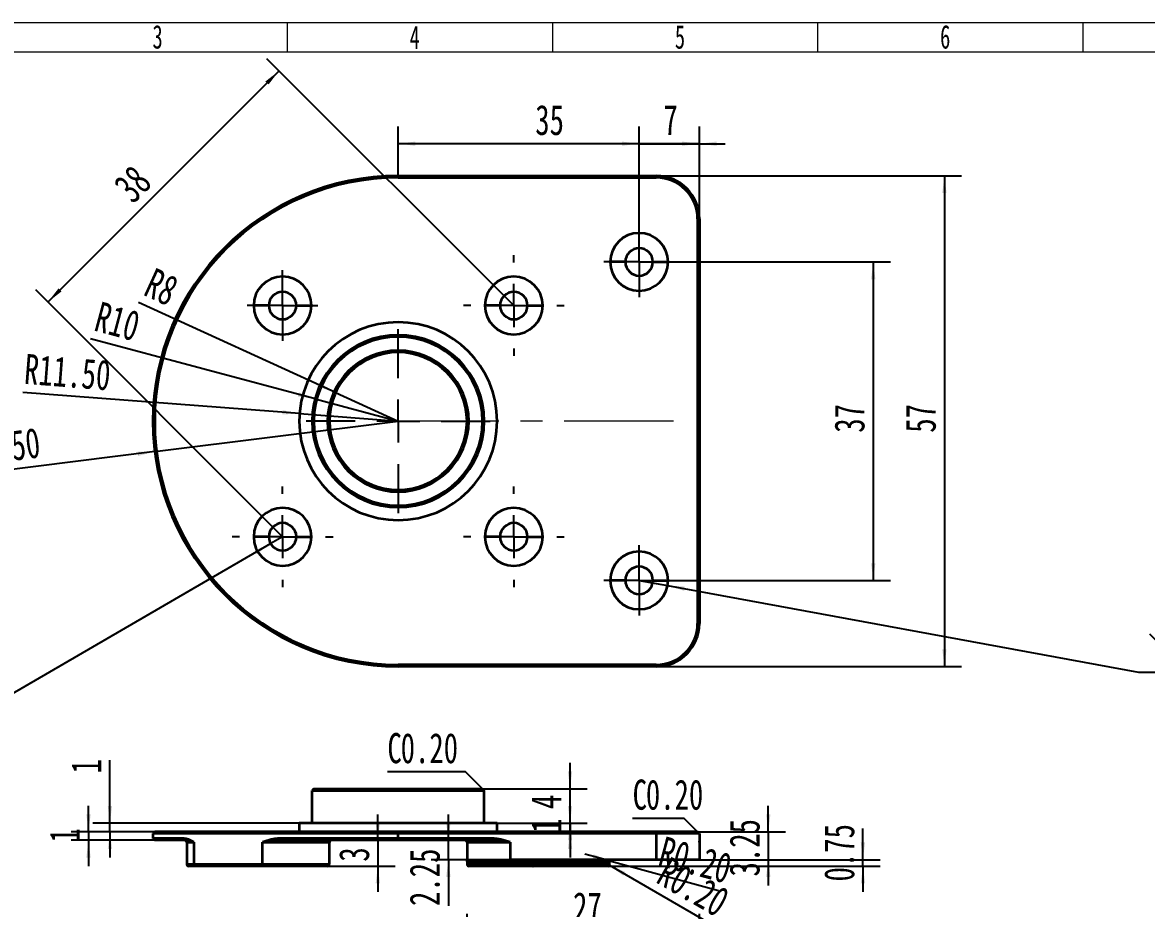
# Model space of a CAD drawing. Header units: millimetres. Extents: x -26 to 292, y -4 to 206.
# Drawn here: x 83.3 to 213.9, y 103.3 to 206.2 of the extents above; entities that cross this region are included whole.
import ezdxf

# ---------------------------------------------------------------- set-up
doc = ezdxf.new("R2010")
doc.units = ezdxf.units.MM
doc.linetypes.add('CENTERX2', pattern=[20.32, 12.7, -2.54, 2.54, -2.54])
doc.layers.add('10', color=7, linetype='Continuous')
doc.layers.add('SLD-0', color=7, linetype='Continuous')
doc.styles.add('SLDTEXTSTYLE0', font='TXT', dxfattribs={"width": 0.7, "bigfont": 'bigfont'})
doc.styles.add('SLDTEXTSTYLE1', font='TXT', dxfattribs={"width": 0.7})
doc.styles.add('SLDTEXTSTYLE7', font='TXT', dxfattribs={"width": 0.638186})
doc.dimstyles.new('SLDDIMSTYLE0', dxfattribs={"dimtxt": 3.5, "dimasz": 2, "dimexe": 0, "dimexo": 0.0625, "dimgap": 0.875, "dimtad": 2, "dimrnd": 1e-09, "dimzin": 12, "dimdsep": 46, "dimtxsty": 'SLDTEXTSTYLE1', "dimsah": 1, "dimcen": 0.09, "dimadec": 0, "dimazin": 3, "dimtfac": 1, "dimtmove": 0, "dimatfit": 0, "dimfxl": 0, "dimfrac": 2, "dimtolj": 1, "dimtzin": 12, "dimarcsym": 0})
doc.dimstyles.new('SLDDIMSTYLE1', dxfattribs={"dimtxt": 3.5, "dimasz": 2, "dimexe": 0, "dimexo": 0.0625, "dimgap": 0.875, "dimtad": 2, "dimrnd": 1e-09, "dimdsep": 46, "dimtxsty": 'SLDTEXTSTYLE1', "dimsah": 1, "dimcen": 0.09, "dimadec": 0, "dimazin": 2, "dimtfac": 1, "dimtmove": 0, "dimatfit": 0, "dimfxl": 0, "dimfrac": 2, "dimtolj": 1, "dimtzin": 12, "dimarcsym": 0})
doc.dimstyles.new('SLDDIMSTYLE2', dxfattribs={"dimtxt": 3.5, "dimasz": 2, "dimexe": 0, "dimexo": 0.0625, "dimgap": 0.875, "dimtad": 2, "dimrnd": 1e-09, "dimzin": 0, "dimdsep": 46, "dimtxsty": 'SLDTEXTSTYLE1', "dimsah": 1, "dimcen": 0, "dimadec": 0, "dimazin": 0, "dimtfac": 1, "dimtofl": 0, "dimtmove": 1, "dimatfit": 3, "dimfxl": 0, "dimfrac": 2, "dimtolj": 1, "dimtzin": 12, "dimarcsym": 0})
doc.dimstyles.new('SLDDIMSTYLE3', dxfattribs={"dimtxt": 3.5, "dimasz": 2, "dimexe": 0, "dimexo": 0.0625, "dimgap": 0.875, "dimtad": 2, "dimrnd": 1e-09, "dimzin": 0, "dimdsep": 46, "dimtxsty": 'SLDTEXTSTYLE1', "dimsah": 1, "dimcen": 0, "dimadec": 0, "dimazin": 0, "dimtfac": 1, "dimtofl": 0, "dimtmove": 0, "dimatfit": 3, "dimfxl": 0, "dimfrac": 2, "dimtolj": 1, "dimtzin": 12, "dimarcsym": 0})
doc.dimstyles.new('SLDDIMSTYLE4', dxfattribs={"dimtxt": 3.5, "dimasz": 2, "dimexe": 0, "dimexo": 0.0625, "dimgap": 0.875, "dimtad": 2, "dimrnd": 1e-09, "dimzin": 4, "dimdsep": 46, "dimtxsty": 'SLDTEXTSTYLE1', "dimsah": 1, "dimcen": 0, "dimadec": 0, "dimazin": 1, "dimtfac": 1, "dimtofl": 0, "dimtmove": 0, "dimatfit": 3, "dimfxl": 0, "dimfrac": 2, "dimtolj": 1, "dimtzin": 12, "dimarcsym": 0})
doc.dimstyles.new('SLDDIMSTYLE5', dxfattribs={"dimtxt": 3.5, "dimasz": 2, "dimexe": 0, "dimexo": 0.0625, "dimgap": 0.875, "dimtad": 2, "dimrnd": 1e-09, "dimzin": 12, "dimdsep": 46, "dimtxsty": 'SLDTEXTSTYLE1', "dimsah": 1, "dimcen": 0, "dimadec": 0, "dimazin": 3, "dimtfac": 1, "dimtofl": 0, "dimtmove": 0, "dimatfit": 3, "dimfxl": 0, "dimfrac": 2, "dimtolj": 1, "dimtzin": 12, "dimarcsym": 0})
doc.dimstyles.new('SLDDIMSTYLE6', dxfattribs={"dimtxt": 3.5, "dimasz": 2, "dimexe": 0, "dimexo": 0.0625, "dimgap": 0.875, "dimtad": 2, "dimrnd": 1e-09, "dimzin": 12, "dimdsep": 46, "dimtxsty": 'SLDTEXTSTYLE1', "dimsah": 1, "dimcen": 0.09, "dimadec": 0, "dimazin": 3, "dimtfac": 1, "dimtofl": 0, "dimtmove": 0, "dimatfit": 3, "dimfxl": 0, "dimfrac": 2, "dimtolj": 1, "dimtzin": 12, "dimarcsym": 0})
doc.dimstyles.new('SLDDIMSTYLE7', dxfattribs={"dimtxt": 3.5, "dimasz": 2, "dimexe": 0, "dimexo": 0.0625, "dimgap": 0.875, "dimtad": 0, "dimtih": 1, "dimtoh": 1, "dimrnd": 1e-09, "dimzin": 12, "dimdsep": 46, "dimtxsty": 'SLDTEXTSTYLE1', "dimsah": 1, "dimcen": 0, "dimadec": 0, "dimazin": 3, "dimtfac": 1, "dimtofl": 0, "dimtmove": 0, "dimatfit": 3, "dimfxl": 0, "dimfrac": 2, "dimtolj": 1, "dimtzin": 12, "dimarcsym": 0})
doc.dimstyles.new('SLDDIMSTYLE8', dxfattribs={"dimtxt": 3.5, "dimasz": 2, "dimexe": 0, "dimexo": 0.0625, "dimgap": 0.875, "dimtad": 0, "dimtih": 1, "dimtoh": 1, "dimrnd": 1e-09, "dimzin": 12, "dimdsep": 46, "dimtxsty": 'SLDTEXTSTYLE1', "dimsah": 1, "dimcen": 0, "dimadec": 0, "dimazin": 3, "dimtfac": 1, "dimtofl": 0, "dimtmove": 0, "dimatfit": 3, "dimfxl": 0, "dimfrac": 2, "dimtolj": 1, "dimtzin": 12, "dimarcsym": 0})

# ---------------------------------------------------------------- blocks, each defined once
blk = doc.blocks.new('_D')
at = {"layer": '10'}
for p, q in [((146.94, 117.22), (146.94, 120.22)), ((136.77, 117.22), (148.94, 117.22)), ((146.94, 113.22), (146.94, 117.22)), ((138.47, 113.22), (148.94, 113.22)), ((146.94, 113.22), (146.94, 110.22))]:
    blk.add_line(p, q, dxfattribs=at)
for points in [[(146.94, 117.22), (147.19, 119.22), (146.69, 119.22)], [(146.94, 113.22), (146.69, 111.22), (147.19, 111.22)]]:
    blk.add_solid(points, dxfattribs=at)
at = {"layer": '10', "insert": (142.43, 114.85), "char_height": 3.5, "attachment_point": 1, "rotation": 90, "style": 'SLDTEXTSTYLE1'}
blk.add_mtext('4', dxfattribs=at)
blk = doc.blocks.new('_D_1')
at = {"layer": '10'}
for p, q in [((93.47, 113.22), (93.47, 120.53)), ((115.47, 113.22), (91.47, 113.22)), ((93.47, 112.22), (93.47, 113.22)), ((110.17, 112.22), (91.47, 112.22)), ((93.47, 112.22), (93.47, 109.22))]:
    blk.add_line(p, q, dxfattribs=at)
for points in [[(93.47, 113.22), (93.72, 115.22), (93.22, 115.22)], [(93.47, 112.22), (93.22, 110.22), (93.72, 110.22)]]:
    blk.add_solid(points, dxfattribs=at)
at = {"layer": '10', "insert": (88.96, 118.99), "char_height": 3.5, "attachment_point": 1, "rotation": 90, "style": 'SLDTEXTSTYLE1'}
blk.add_mtext('1', dxfattribs=at)
blk = doc.blocks.new('_D_2')
at = {"layer": '10'}
for p, q in [((146.94, 113.22), (146.94, 116.22)), ((138.47, 113.22), (148.94, 113.22)), ((146.94, 112.22), (146.94, 113.22)), ((143.76, 112.22), (148.94, 112.22)), ((146.94, 112.22), (146.94, 109.22))]:
    blk.add_line(p, q, dxfattribs=at)
for points in [[(146.94, 113.22), (147.19, 115.22), (146.69, 115.22)], [(146.94, 112.22), (146.69, 110.22), (147.19, 110.22)]]:
    blk.add_solid(points, dxfattribs=at)
at = {"layer": '10', "insert": (142.43, 112.08), "char_height": 3.5, "attachment_point": 1, "rotation": 90, "style": 'SLDTEXTSTYLE1'}
blk.add_mtext('1', dxfattribs=at)
blk = doc.blocks.new('_D_3')
at = {"layer": '10'}
for p, q in [((169.98, 112.22), (169.98, 115.22)), ((161.77, 112.22), (171.98, 112.22)), ((169.98, 112.22), (169.98, 108.97)), ((161.97, 108.97), (171.98, 108.97)), ((169.98, 108.97), (169.98, 105.97))]:
    blk.add_line(p, q, dxfattribs=at)
for points in [[(169.98, 112.22), (170.23, 114.22), (169.73, 114.22)], [(169.98, 108.97), (169.73, 106.97), (170.23, 106.97)]]:
    blk.add_solid(points, dxfattribs=at)
at = {"layer": '10', "insert": (165.47, 107.02), "char_height": 3.5, "attachment_point": 1, "rotation": 90, "style": 'SLDTEXTSTYLE1'}
blk.add_mtext('3.25', dxfattribs=at)
blk = doc.blocks.new('_D_4')
at = {"layer": '10'}
for p, q in [((124.6, 111.22), (124.6, 114.22)), ((124.6, 111.22), (124.6, 108.22)), ((118.77, 108.22), (126.6, 108.22)), ((124.6, 108.22), (124.6, 105.22))]:
    blk.add_line(p, q, dxfattribs=at)
for points in [[(124.6, 111.22), (124.85, 113.22), (124.35, 113.22)], [(124.6, 108.22), (124.35, 106.22), (124.85, 106.22)]]:
    blk.add_solid(points, dxfattribs=at)
at = {"layer": '10', "insert": (120.09, 108.74), "char_height": 3.5, "attachment_point": 1, "rotation": 90, "style": 'SLDTEXTSTYLE1'}
blk.add_mtext('3', dxfattribs=at)
blk = doc.blocks.new('_D_5')
at = {"layer": '10'}
for p, q in [((180.98, 108.97), (180.98, 112.58)), ((161.97, 108.97), (182.98, 108.97)), ((180.98, 108.22), (180.98, 108.97)), ((151.35, 108.22), (182.98, 108.22)), ((180.98, 108.22), (180.98, 105.22))]:
    blk.add_line(p, q, dxfattribs=at)
for points in [[(180.98, 108.97), (181.23, 110.97), (180.73, 110.97)], [(180.98, 108.22), (180.73, 106.22), (181.23, 106.22)]]:
    blk.add_solid(points, dxfattribs=at)
at = {"layer": '10', "insert": (176.47, 106.44), "char_height": 3.5, "attachment_point": 1, "rotation": 90, "style": 'SLDTEXTSTYLE1'}
blk.add_mtext('0.75', dxfattribs=at)
blk = doc.blocks.new('_D_6')
at = {"layer": '10'}
for p, q in [((90.98, 112.22), (90.98, 115.22)), ((98.67, 112.22), (88.98, 112.22)), ((98.67, 111.22), (88.98, 111.22)), ((90.98, 112.22), (90.98, 111.22)), ((90.98, 111.22), (90.98, 108.22))]:
    blk.add_line(p, q, dxfattribs=at)
for points in [[(90.98, 112.22), (91.23, 114.22), (90.73, 114.22)], [(90.98, 111.22), (90.73, 109.22), (91.23, 109.22)]]:
    blk.add_solid(points, dxfattribs=at)
at = {"layer": '10', "insert": (86.46, 110.96), "char_height": 3.5, "attachment_point": 1, "rotation": 90, "style": 'SLDTEXTSTYLE1'}
blk.add_mtext('1', dxfattribs=at)
blk = doc.blocks.new('SW_CHAMFER_DIMENSION_0')
at = {"layer": '10', "color": 0}
for p, q in [((6, 0), (0, 0)), ((7.55, -1.55), (6, 0))]:
    blk.add_line(p, q, dxfattribs=at)
at = {"layer": '10', "color": 0, "char_height": 3.5, "attachment_point": 1, "style": 'SLDTEXTSTYLE1'}
for s, insert in [('C', (0, 4.51)), ('0.20', (1.54, 4.51))]:
    blk.add_mtext(s, dxfattribs=dict(at, insert=insert))
blk = doc.blocks.new('SW_CHAMFER_DIMENSION_1')
at = {"layer": '10', "color": 0}
for p, q in [((9.09, 0), (0, 0)), ((11.05, -1.96), (9.09, 0))]:
    blk.add_line(p, q, dxfattribs=at)
at = {"layer": '10', "color": 0, "char_height": 3.5, "attachment_point": 1, "style": 'SLDTEXTSTYLE1'}
for s, insert in [('C', (0, 4.51)), ('0.20', (1.54, 4.51))]:
    blk.add_mtext(s, dxfattribs=dict(at, insert=insert))
blk = doc.blocks.new('_D_7')
at = {"layer": '10'}
for p, q in [((132.8, 111.22), (132.8, 114.22)), ((137.97, 111.22), (130.8, 111.22)), ((132.8, 108.97), (132.8, 111.22)), ((139.97, 108.97), (130.8, 108.97)), ((132.8, 108.97), (132.8, 103.59))]:
    blk.add_line(p, q, dxfattribs=at)
for points in [[(132.8, 111.22), (133.05, 113.22), (132.55, 113.22)], [(132.8, 108.97), (132.55, 106.97), (133.05, 106.97)]]:
    blk.add_solid(points, dxfattribs=at)
at = {"layer": '10', "insert": (128.29, 103.59), "char_height": 3.5, "attachment_point": 1, "rotation": 90, "style": 'SLDTEXTSTYLE1'}
blk.add_mtext('2.25', dxfattribs=at)
blk = doc.blocks.new('_D_8')
at = {"layer": '10'}
for q in [(148.66, 109.61), (164.18, 105.38)]:
    blk.add_line((151.55, 108.82), q, dxfattribs=at)
blk.add_solid([(151.55, 108.82), (149.69, 109.59), (149.56, 109.11)], dxfattribs=at)
at = {"layer": '10', "insert": (157.93, 111.72), "char_height": 3.5, "attachment_point": 1, "rotation": 345, "style": 'SLDTEXTSTYLE1'}
blk.add_mtext('R0.20', dxfattribs=at)
blk = doc.blocks.new('_D_9')
at = {"layer": '10'}
for q in [(151.35, 108.42), (162.95, 101.72)]:
    blk.add_line((151.52, 108.32), q, dxfattribs=at)
blk.add_solid([(151.52, 108.32), (153.13, 107.1), (153.38, 107.54)], dxfattribs=at)
at = {"layer": '10', "insert": (158.53, 109.42), "char_height": 3.5, "attachment_point": 1, "rotation": 330, "style": 'SLDTEXTSTYLE1'}
blk.add_mtext('R0.20', dxfattribs=at)
blk = doc.blocks.new('_D_10')
at = {"layer": '10'}
for q in [(126.97, 159.92), (75.73, 153.5)]:
    blk.add_line((98.69, 156.38), q, dxfattribs=at)
blk.add_solid([(98.69, 156.38), (96.68, 156.38), (96.74, 155.88)], dxfattribs=at)
at = {"layer": '10', "insert": (75.17, 157.97), "char_height": 3.5, "attachment_point": 1, "rotation": 7.1498, "style": 'SLDTEXTSTYLE1'}
blk.add_mtext('R28.50', dxfattribs=at)
blk = doc.blocks.new('_D_11')
at = {"layer": '10'}
for q in [(83.34, 163.25), (126.97, 159.92)]:
    blk.add_line((115.5, 160.8), q, dxfattribs=at)
blk.add_solid([(115.5, 160.8), (113.53, 161.2), (113.49, 160.7)], dxfattribs=at)
at = {"layer": '10', "insert": (83.69, 167.75), "char_height": 3.5, "attachment_point": 1, "rotation": 355.6402, "style": 'SLDTEXTSTYLE1'}
blk.add_mtext('R11.50', dxfattribs=at)
blk = doc.blocks.new('_D_12')
at = {"layer": '10'}
for q in [(91.22, 169.5), (126.97, 159.92)]:
    blk.add_line((117.31, 162.51), q, dxfattribs=at)
blk.add_solid([(117.31, 162.51), (115.44, 163.27), (115.31, 162.79)], dxfattribs=at)
at = {"layer": '10', "insert": (92.38, 173.86), "char_height": 3.5, "attachment_point": 1, "rotation": 345, "style": 'SLDTEXTSTYLE1'}
blk.add_mtext('R10', dxfattribs=at)
blk = doc.blocks.new('_D_13')
at = {"layer": '10'}
for q in [(96.8, 173.72), (126.97, 159.92)]:
    blk.add_line((119.69, 163.25), q, dxfattribs=at)
blk.add_solid([(119.69, 163.25), (117.98, 164.31), (117.77, 163.86)], dxfattribs=at)
at = {"layer": '10', "insert": (98.67, 177.82), "char_height": 3.5, "attachment_point": 1, "rotation": 335.4266, "style": 'SLDTEXTSTYLE1'}
blk.add_mtext('R8', dxfattribs=at)
blk = doc.blocks.new('_D_14')
at = {"layer": '10'}
for p, q in [((126.97, 188.42), (126.97, 194.16)), ((161.97, 183.42), (161.97, 194.16)), ((161.97, 192.16), (126.97, 192.16))]:
    blk.add_line(p, q, dxfattribs=at)
for points in [[(126.97, 192.16), (128.97, 191.91), (128.97, 192.41)], [(161.97, 192.16), (159.97, 192.41), (159.97, 191.91)]]:
    blk.add_solid(points, dxfattribs=at)
at = {"layer": '10', "insert": (142.9, 196.67), "char_height": 3.5, "attachment_point": 1, "style": 'SLDTEXTSTYLE1'}
blk.add_mtext('35', dxfattribs=at)
blk = doc.blocks.new('_D_15')
at = {"layer": '10'}
for p, q in [((156.97, 188.42), (192.45, 188.42)), ((190.45, 188.42), (190.45, 131.42)), ((156.97, 131.42), (192.45, 131.42))]:
    blk.add_line(p, q, dxfattribs=at)
for points in [[(190.45, 188.42), (190.2, 186.42), (190.7, 186.42)], [(190.45, 131.42), (190.7, 133.42), (190.2, 133.42)]]:
    blk.add_solid(points, dxfattribs=at)
at = {"layer": '10', "insert": (185.94, 158.58), "char_height": 3.5, "attachment_point": 1, "rotation": 90, "style": 'SLDTEXTSTYLE1'}
blk.add_mtext('57', dxfattribs=at)
blk = doc.blocks.new('_D_16')
at = {"layer": '10'}
for p, q in [((159.07, 178.42), (184.18, 178.42)), ((182.18, 178.42), (182.18, 141.42)), ((159.07, 141.42), (184.18, 141.42))]:
    blk.add_line(p, q, dxfattribs=at)
for points in [[(182.18, 178.42), (181.93, 176.42), (182.43, 176.42)], [(182.18, 141.42), (182.43, 143.42), (181.93, 143.42)]]:
    blk.add_solid(points, dxfattribs=at)
at = {"layer": '10', "insert": (177.66, 158.58), "char_height": 3.5, "attachment_point": 1, "rotation": 90, "style": 'SLDTEXTSTYLE1'}
blk.add_mtext('37', dxfattribs=at)
blk = doc.blocks.new('_D_17')
at = {"layer": '10'}
for p, q in [((140.4, 173.36), (111.72, 202.04)), ((113.13, 200.63), (86.26, 173.76)), ((113.53, 146.49), (84.85, 175.17))]:
    blk.add_line(p, q, dxfattribs=at)
for points in [[(113.13, 200.63), (111.54, 199.39), (111.9, 199.04)], [(86.26, 173.76), (87.85, 175), (87.5, 175.35)]]:
    blk.add_solid(points, dxfattribs=at)
at = {"layer": '10', "insert": (93.67, 187.55), "char_height": 3.5, "attachment_point": 1, "rotation": 45, "style": 'SLDTEXTSTYLE1'}
blk.add_mtext('38', dxfattribs=at)
blk = doc.blocks.new('_D_18')
at = {"layer": '10'}
for p, q in [((154.97, 178.42), (154.97, 194.16)), ((161.97, 183.42), (161.97, 194.16)), ((154.97, 192.16), (151.97, 192.16)), ((154.97, 192.16), (161.97, 192.16)), ((161.97, 192.16), (164.97, 192.16))]:
    blk.add_line(p, q, dxfattribs=at)
for points in [[(154.97, 192.16), (152.97, 192.41), (152.97, 191.91)], [(161.97, 192.16), (163.97, 191.91), (163.97, 192.41)]]:
    blk.add_solid(points, dxfattribs=at)
at = {"layer": '10', "insert": (157.79, 196.67), "char_height": 3.5, "attachment_point": 1, "style": 'SLDTEXTSTYLE1'}
blk.add_mtext('7', dxfattribs=at)
blk = doc.blocks.new('SW_SYMBOL_HOLE_SINK')
at = {"layer": '10', "color": 0}
for p, q in [((0, 875), (800, 75)), ((800, 75), (1600, 875))]:
    blk.add_line(p, q, dxfattribs=at)
blk = doc.blocks.new('_D_19')
at = {"layer": '10'}
for p, q in [((154.97, 141.42), (158.27, 140.82)), ((158.27, 140.82), (213.02, 130.75)), ((213.02, 130.75), (244.13, 130.75))]:
    blk.add_line(p, q, dxfattribs=at)
blk.add_solid([(158.27, 140.82), (160.2, 140.21), (160.29, 140.7)], dxfattribs=at)
at = {"layer": '10', "xscale": 0.004511737089201878, "yscale": 0.004511737089201878, "zscale": 0.004511737089201878}
blk.add_blockref('SW_SYMBOL_HOLE_SINK', (214.27, 131.27), dxfattribs=at)
at = {"layer": '10', "char_height": 3.5, "attachment_point": 1}
for s, insert, style in [('%%c', (221.01, 139.79), 'SLDTEXTSTYLE1'), ('3.40 贯穿', (226.44, 139.78), 'SLDTEXTSTYLE0'), ('2x', (217.95, 139.78), 'SLDTEXTSTYLE1'), ('%%c', (221.63, 135.28), 'SLDTEXTSTYLE1'), ('6.40 X 90°', (227.06, 135.26), 'SLDTEXTSTYLE1')]:
    blk.add_mtext(s, dxfattribs=dict(at, insert=insert, style=style))
blk = doc.blocks.new('_D_20')
at = {"layer": '10'}
for p, q in [((113.53, 146.49), (112.15, 145.69)), ((112.15, 145.69), (71.95, 122.35)), ((71.95, 122.35), (40.83, 122.35))]:
    blk.add_line(p, q, dxfattribs=at)
blk.add_solid([(112.15, 145.69), (110.29, 144.9), (110.55, 144.47)], dxfattribs=at)
at = {"layer": '10', "xscale": 0.004511737089201878, "yscale": 0.004511737089201878, "zscale": 0.004511737089201878}
blk.add_blockref('SW_SYMBOL_HOLE_SINK', (40.83, 122.87), dxfattribs=at)
at = {"layer": '10', "char_height": 3.5, "attachment_point": 1}
for s, insert, style in [('4x', (44.51, 131.38), 'SLDTEXTSTYLE1'), ('%%c', (47.58, 131.39), 'SLDTEXTSTYLE1'), ('3.40 贯穿', (53.01, 131.38), 'SLDTEXTSTYLE0'), ('%%c', (48.2, 126.88), 'SLDTEXTSTYLE1'), ('6.40 X 90°', (53.62, 126.86), 'SLDTEXTSTYLE1')]:
    blk.add_mtext(s, dxfattribs=dict(at, insert=insert, style=style))
blk = doc.blocks.new('SW_CENTERMARKSYMBOL_0')
at = {"layer": '10', "color": 0}
for p, q in [((0, 5), (0, 10.7)), ((0, 0), (0, 2.5)), ((-5, 0), (-10.7, 0)), ((0, 0), (-2.5, 0)), ((0, 0), (0, -2.5)), ((0, 0), (2.5, 0)), ((5, 0), (10.7, 0)), ((0, -5), (0, -10.7))]:
    blk.add_line(p, q, dxfattribs=at)
blk = doc.blocks.new('SW_CENTERMARKSYMBOL_1')
at = {"layer": '10', "color": 0}
for p, q in [((0, 5), (0, 5.86)), ((0, 0), (0, 2.5)), ((-5, 0), (-5.86, 0)), ((0, 0), (-2.5, 0)), ((0, 0), (0, -2.5)), ((0, 0), (2.5, 0)), ((5, 0), (5.86, 0)), ((0, -5), (0, -5.86))]:
    blk.add_line(p, q, dxfattribs=at)
blk = doc.blocks.new('SW_CENTERMARKSYMBOL_2')
at = {"layer": '10', "color": 0}
for p, q in [((0, 2.5), (0, 7.24)), ((0, 0), (0, 2.5)), ((-2.5, 0), (-4.1, 0)), ((0, 0), (-2.5, 0)), ((0, 0), (0, -2.5)), ((0, 0), (2.5, 0)), ((2.5, 0), (4.1, 0)), ((0, -2.5), (0, -4.1))]:
    blk.add_line(p, q, dxfattribs=at)
blk = doc.blocks.new('SW_CENTERMARKSYMBOL_3')
at = {"layer": '10', "color": 0}
for p, q in [((0, 2.5), (0, 4.1)), ((0, 0), (0, 2.5)), ((-2.5, 0), (-4.1, 0)), ((0, 0), (-2.5, 0)), ((0, 0), (0, -2.5)), ((0, 0), (2.5, 0)), ((2.5, 0), (4.1, 0)), ((0, -2.5), (0, -4.1))]:
    blk.add_line(p, q, dxfattribs=at)
blk = doc.blocks.new('SW_CENTERMARKSYMBOL_4')
at = {"layer": '10', "color": 0}
for p, q in [((0, 5), (0, 5.86)), ((0, 0), (0, 2.5)), ((-5, 0), (-5.86, 0)), ((0, 0), (-2.5, 0)), ((0, 0), (0, -2.5)), ((0, 0), (2.5, 0)), ((5, 0), (5.86, 0)), ((0, -5), (0, -5.86))]:
    blk.add_line(p, q, dxfattribs=at)
blk = doc.blocks.new('SW_CENTERMARKSYMBOL_5')
at = {"layer": '10', "color": 0}
for p, q in [((0, 5), (0, 5.86)), ((0, 0), (0, 2.5)), ((-5, 0), (-5.86, 0)), ((0, 0), (-2.5, 0)), ((0, 0), (0, -2.5)), ((0, 0), (2.5, 0)), ((5, 0), (5.86, 0)), ((0, -5), (0, -5.86))]:
    blk.add_line(p, q, dxfattribs=at)
blk = doc.blocks.new('SW_CENTERMARKSYMBOL_6')
at = {"layer": '10', "color": 0}
for p, q in [((0, 2.5), (0, 4.1)), ((0, 0), (0, 2.5)), ((-2.5, 0), (-4.1, 0)), ((0, 0), (-2.5, 0)), ((0, 0), (0, -2.5)), ((0, 0), (2.5, 0)), ((2.5, 0), (4.1, 0)), ((0, -2.5), (0, -4.1))]:
    blk.add_line(p, q, dxfattribs=at)
blk = doc.blocks.new('_D_28')
at = {"layer": '10'}
for p, q in [((134.97, 93.06), (134.97, 102.67)), ((161.97, 93.06), (161.97, 102.67)), ((134.97, 100.67), (161.97, 100.67))]:
    blk.add_line(p, q, dxfattribs=at)
for points in [[(134.97, 100.67), (136.97, 100.42), (136.97, 100.92)], [(161.97, 100.67), (159.97, 100.92), (159.97, 100.42)]]:
    blk.add_solid(points, dxfattribs=at)
at = {"layer": '10', "insert": (147.29, 105.19), "char_height": 3.5, "attachment_point": 1, "style": 'SLDTEXTSTYLE1'}
blk.add_mtext('27', dxfattribs=at)

msp = doc.modelspace()

# ---------------------------------------------------------------- linework, layer by layer
at = {"color": 7, "linetype": 'Continuous', "lineweight": 35}
for p, q in [((126.969, 188.424), (156.969, 188.424)), ((126.969, 188.424), (126.969, 188.224)), ((126.969, 188.224), (156.969, 188.224)), ((156.969, 188.424), (156.969, 188.224)), ((161.969, 183.424), (161.769, 183.424)), ((161.769, 183.424), (161.769, 136.424)), ((161.969, 183.424), (161.969, 136.424)), ((153.369, 178.424), (151.609, 178.424)), ((156.569, 178.424), (158.329, 178.424)), ((111.934, 173.359), (110.174, 173.359)), ((115.134, 173.359), (116.894, 173.359)), ((138.804, 173.359), (137.044, 173.359)), ((142.004, 173.359), (143.764, 173.359)), ((161.969, 172.634), (161.969, 172.634)), ((126.969, 169.724), (126.969, 169.924)), ((126.969, 167.924), (126.969, 168.124)), ((117.169, 159.924), (116.969, 159.924)), ((118.769, 159.924), (118.969, 159.924)), ((135.169, 159.924), (134.969, 159.924)), ((136.769, 159.924), (136.969, 159.924)), ((111.934, 146.489), (110.174, 146.489)), ((115.134, 146.489), (116.894, 146.489)), ((138.804, 146.489), (137.044, 146.489)), ((142.004, 146.489), (143.764, 146.489)), ((153.369, 141.424), (151.609, 141.424)), ((156.569, 141.424), (158.329, 141.424)), ((161.969, 136.424), (161.769, 136.424)), ((156.969, 131.624), (126.969, 131.624)), ((126.969, 131.424), (126.969, 131.624)), ((156.969, 131.424), (126.969, 131.424)), ((139.679, 131.424), (139.679, 131.424)), ((156.969, 131.424), (156.969, 131.624)), ((117.169, 117.219), (116.969, 117.019)), ((116.969, 117.019), (136.969, 117.019)), ((116.969, 113.219), (116.969, 117.019)), ((117.169, 117.219), (136.769, 117.219)), ((136.769, 117.219), (136.969, 117.019)), ((136.969, 113.219), (136.969, 117.019)), ((115.469, 113.219), (115.469, 112.219)), ((138.469, 113.219), (115.469, 113.219)), ((138.469, 112.219), (138.469, 113.219)), ((98.669, 112.219), (98.469, 112.019)), ((98.469, 112.019), (98.469, 111.419)), ((126.969, 112.019), (98.469, 112.019)), ((98.469, 111.419), (98.669, 111.219)), ((102.077, 111.419), (98.469, 111.419)), ((126.969, 112.219), (98.669, 112.219)), ((102.251, 111.219), (98.669, 111.219)), ((102.251, 111.219), (102.077, 111.419)), ((113.188, 111.219), (113.09, 111.419)), ((126.969, 111.419), (113.09, 111.419)), ((126.969, 111.219), (113.188, 111.219)), ((126.969, 112.019), (126.969, 112.219)), ((156.969, 112.219), (126.969, 112.219)), ((156.969, 112.019), (126.969, 112.019)), ((126.969, 111.419), (126.969, 112.019)), ((137.969, 111.419), (126.969, 111.419)), ((126.969, 111.219), (126.969, 111.419)), ((137.969, 111.219), (126.969, 111.219)), ((137.969, 111.219), (137.969, 111.419)), ((156.969, 112.019), (156.969, 112.219)), ((161.769, 112.219), (156.969, 112.219)), ((156.969, 112.019), (156.969, 108.969)), ((161.969, 112.019), (156.969, 112.019)), ((161.969, 112.019), (161.769, 112.219)), ((161.969, 112.019), (161.969, 108.969)), ((161.969, 111.419), (161.969, 111.403)), ((161.969, 111.104), (161.969, 111.104)), ((161.969, 111.103), (161.969, 111.103)), ((161.969, 111.019), (161.969, 111.101)), ((102.392, 111.019), (102.392, 108.419)), ((103.227, 111.019), (103.227, 108.419)), ((111.203, 108.419), (111.203, 111.019)), ((111.203, 111.019), (118.969, 111.019)), ((118.969, 108.419), (118.969, 111.019)), ((134.969, 111.019), (139.969, 111.019)), ((134.969, 111.019), (134.969, 108.969)), ((139.969, 111.019), (139.969, 108.969)), ((134.969, 108.969), (139.969, 108.969)), ((134.969, 108.769), (142.735, 108.769)), ((134.969, 108.769), (134.969, 108.419)), ((156.969, 108.969), (139.969, 108.969)), ((142.735, 108.769), (142.735, 108.419)), ((142.735, 108.769), (150.711, 108.769)), ((150.711, 108.419), (150.711, 108.769)), ((151.546, 108.419), (151.546, 108.769)), ((161.969, 108.969), (156.969, 108.969)), ((103.394, 108.219), (102.592, 108.219)), ((111.203, 108.419), (103.227, 108.419)), ((111.314, 108.219), (103.394, 108.219)), ((118.969, 108.419), (111.203, 108.419)), ((118.769, 108.219), (111.314, 108.219)), ((142.735, 108.419), (134.969, 108.419)), ((142.624, 108.219), (135.169, 108.219)), ((150.544, 108.219), (142.624, 108.219)), ((150.711, 108.419), (142.735, 108.419)), ((151.346, 108.219), (150.544, 108.219))]:
    msp.add_line(p, q, dxfattribs=at)
at = {"color": 8, "linetype": 'Continuous', "lineweight": 35}
for p, q in [((102.392, 111.019), (103.227, 111.019)), ((150.711, 108.769), (151.546, 108.769)), ((103.227, 108.419), (102.392, 108.419)), ((151.546, 108.419), (150.711, 108.419))]:
    msp.add_line(p, q, dxfattribs=at)
at = {"color": 7, "linetype": 'Continuous', "lineweight": 35, "flags": 128}
for points in [[(142.735, 108.769), (142.737, 108.808), (142.743, 108.845), (142.754, 108.88), (142.767, 108.91), (142.784, 108.935), (142.803, 108.953), (142.824, 108.965), (142.846, 108.969)], [(111.314, 108.219), (111.292, 108.223), (111.271, 108.234), (111.252, 108.252), (111.235, 108.277), (111.222, 108.308), (111.211, 108.342), (111.205, 108.38), (111.203, 108.419)], [(142.624, 108.219), (142.646, 108.223), (142.667, 108.234), (142.686, 108.252), (142.703, 108.277), (142.716, 108.308), (142.727, 108.342), (142.733, 108.38), (142.735, 108.419)]]:
    msp.add_lwpolyline(points, dxfattribs=at)
at = {"color": 7, "linetype": 'Continuous', "lineweight": 35}
for centre, radius, start, end in [((126.969, 159.924), 28.5, 90, 270), ((126.969, 159.924), 28.3, 90, 270), ((156.969, 183.424), 5, 0, 90), ((156.969, 183.424), 4.8, 0, 90), ((154.969, 178.424), 3.36, 0, 180), ((154.969, 178.424), 1.6, 0, 180), ((154.969, 178.424), 3.36, 180, 0), ((154.969, 178.424), 1.6, 180, 0), ((113.534, 173.359), 3.36, 0, 180), ((140.404, 173.359), 3.36, 0, 180), ((113.534, 173.359), 1.6, 0, 180), ((140.404, 173.359), 1.6, 0, 180), ((113.534, 173.359), 3.36, 180, 0), ((113.534, 173.359), 1.6, 180, 0), ((140.404, 173.359), 3.36, 180, 0), ((140.404, 173.359), 1.6, 180, 0), ((126.969, 159.924), 11.5, 0, 180), ((126.969, 159.924), 10, 90, 180), ((126.969, 159.924), 10, 0, 90), ((126.969, 159.924), 9.8, 90, 180), ((126.969, 159.924), 9.8, 0, 90), ((126.969, 159.924), 8.2, 90, 180), ((126.969, 159.924), 8, 90, 180), ((126.969, 159.924), 8.2, 0, 90), ((126.969, 159.924), 8, 0, 90), ((126.969, 159.924), 11.5, 180, 0), ((126.969, 159.924), 10, 180, 0), ((126.969, 159.924), 9.8, 180, 0), ((126.969, 159.924), 8.2, 180, 0), ((126.969, 159.924), 8, 180, 0), ((113.534, 146.489), 3.36, 0, 180), ((140.404, 146.489), 3.36, 0, 180), ((113.534, 146.489), 1.6, 0, 180), ((140.404, 146.489), 1.6, 0, 180), ((113.534, 146.489), 3.36, 180, 0), ((113.534, 146.489), 1.6, 180, 0), ((140.404, 146.489), 3.36, 180, 0), ((140.404, 146.489), 1.6, 180, 0), ((154.969, 141.424), 3.36, 0, 180), ((154.969, 141.424), 1.6, 0, 180), ((154.969, 141.424), 3.36, 180, 0), ((154.969, 141.424), 1.6, 180, 0), ((156.969, 136.424), 4.8, 270, 0), ((156.969, 136.424), 5, 270, 0), ((102.192, 111.019), 0.2, 0, 90), ((119.169, 111.019), 0.2, 90, 180), ((134.769, 111.019), 0.2, 0, 90), ((150.896, 108.784), 0.186, 95.67911, 184.72863), ((151.746, 108.769), 0.2, 90, 180), ((102.592, 108.419), 0.2, 180, 270), ((103.412, 108.403), 0.186, 175.27137, 264.32089), ((118.769, 108.419), 0.2, 270, 0), ((135.169, 108.419), 0.2, 180, 270), ((150.526, 108.403), 0.186, 275.67911, 4.72863), ((151.346, 108.419), 0.2, 270, 0)]:
    msp.add_arc(centre, radius, start, end, dxfattribs=at)
for points, knots in [([(103.227, 111.019), (102.999, 111.128), (102.791, 111.227), (102.506, 111.335), (102.416, 111.365), (102.243, 111.407), (102.16, 111.419), (102.077, 111.419)], [0, 0, 0, 0, 0.5, 0.5, 0.75, 0.75, 1, 1, 1, 1]), ([(103.227, 111.019), (103.189, 111.027), (103.114, 111.045), (103.006, 111.071), (102.891, 111.099), (102.767, 111.129), (102.624, 111.163), (102.483, 111.193), (102.355, 111.214), (102.284, 111.217), (102.251, 111.219)], [0, 0, 0, 0, 0.0931013, 0.1866672, 0.2807612, 0.4062193, 0.5402303, 0.7154769, 0.868839, 1, 1, 1, 1]), ([(113.09, 111.419), (112.942, 111.419), (112.797, 111.407), (112.503, 111.366), (112.352, 111.336), (111.881, 111.228), (111.548, 111.129), (111.203, 111.019)], [0, 0, 0, 0, 0.25, 0.25, 0.5, 0.5, 1, 1, 1, 1]), ([(113.188, 111.219), (113.121, 111.218), (112.978, 111.216), (112.754, 111.205), (112.507, 111.186), (112.19, 111.154), (111.744, 111.1), (111.405, 111.049), (111.203, 111.019)], [0, 0, 0, 0, 0.0957363, 0.2038642, 0.3242305, 0.4567268, 0.6755882, 1, 1, 1, 1]), ([(139.969, 111.019), (139.601, 111.127), (139.249, 111.225), (138.751, 111.334), (138.59, 111.364), (138.278, 111.406), (138.125, 111.419), (137.969, 111.419)], [0, 0, 0, 0, 0.5, 0.5, 0.75, 0.75, 1, 1, 1, 1]), ([(139.969, 111.019), (139.876, 111.032), (139.689, 111.058), (139.417, 111.094), (139.15, 111.128), (138.86, 111.162), (138.551, 111.192), (138.245, 111.214), (138.056, 111.217), (137.969, 111.219)], [0, 0, 0, 0, 0.1394476, 0.2799769, 0.4062171, 0.5397203, 0.7152194, 0.8687466, 1, 1, 1, 1]), ([(134.969, 108.769), (134.969, 108.79), (134.969, 108.828), (134.969, 108.876), (134.969, 108.897), (134.969, 108.905)], [0, 0, 0, 0, 0.4433251, 0.7851814, 1, 1, 1, 1])]:
    msp.add_open_spline(points, degree=3, knots=knots, dxfattribs=at)
at = {"layer": '10', "linetype": 'CENTERX2', "lineweight": 18}
msp.add_line((158.969, 159.924), (124.969, 159.924), dxfattribs=at)
at = {"layer": 'SLD-0', "color": 179, "linetype": 'Continuous', "lineweight": 18}
for p, q in [((4.5, 206.245), (292.2, 206.245)), ((114.1, 202.82), (114.1, 206.245)), ((144.925, 202.82), (144.925, 206.245)), ((144.925, 202.82), (144.925, 206.245)), ((175.75, 202.82), (175.75, 206.245)), ((175.75, 202.82), (175.75, 206.245)), ((206.575, 202.82), (206.575, 206.245)), ((206.575, 202.82), (206.575, 206.245)), ((21.625, 202.82), (288.775, 202.82))]:
    msp.add_line(p, q, dxfattribs=at)

# ---------------------------------------------------------------- block references
at = {"layer": '10'}
for name, p in [('SW_CENTERMARKSYMBOL_2', (154.969, 178.424)), ('SW_CENTERMARKSYMBOL_1', (140.404, 173.359)), ('SW_CENTERMARKSYMBOL_6', (113.534, 173.359)), ('SW_CENTERMARKSYMBOL_0', (126.969, 159.924)), ('SW_CENTERMARKSYMBOL_5', (113.534, 146.489)), ('SW_CENTERMARKSYMBOL_4', (140.404, 146.489)), ('SW_CENTERMARKSYMBOL_3', (154.969, 141.424)), ('SW_CHAMFER_DIMENSION_1', (125.719, 119.175)), ('SW_CHAMFER_DIMENSION_0', (154.217, 113.767))]:
    msp.add_blockref(name, p, dxfattribs=at)

# ---------------------------------------------------------------- texts
at = {"layer": 'SLD-0', "char_height": 2.74, "attachment_point": 1, "style": 'SLDTEXTSTYLE7'}
for s, insert in [('3', (98.414, 205.953)), ('4', (128.3, 205.895)), ('5', (159.125, 205.942)), ('6', (189.95, 205.953))]:
    msp.add_mtext(s, dxfattribs=dict(at, insert=insert))

# ---------------------------------------------------------------- dimensions: what is measured, and where the dimension line sits
at = {"layer": '10'}
for base, p1, p2, angle, dimstyle, picture, middle in [((86.264, 173.76), (140.404, 173.359), (113.534, 146.489), 45, 'SLDDIMSTYLE6', '_D_17', (97.948, 185.444)), ((190.448, 131.424), (156.969, 188.424), (156.969, 131.424), 90, 'SLDDIMSTYLE6', '_D_15', (190.448, 160.115)), ((182.175, 141.424), (159.069, 178.424), (159.069, 141.424), 90, 'SLDDIMSTYLE6', '_D_16', (182.175, 160.115)), ((93.469, 113.219), (110.174, 112.219), (115.469, 113.219), 90, 'SLDDIMSTYLE0', '_D_1', (93.469, 119.758)), ((146.939, 117.219), (138.469, 113.219), (136.769, 117.219), 90, 'SLDDIMSTYLE0', '_D', (146.939, 115.615)), ((169.982, 108.969), (161.769, 112.219), (161.969, 108.969), 90, 'SLDDIMSTYLE0', '_D_3', (169.982, 110.086)), ((90.976, 111.219), (98.669, 112.219), (98.669, 111.219), 90, 'SLDDIMSTYLE0', '_D_6', (90.976, 111.725)), ((146.939, 113.219), (143.764, 112.219), (138.469, 113.219), 90, 'SLDDIMSTYLE0', '_D_2', (146.939, 112.845)), ((180.984, 108.969), (151.346, 108.219), (161.969, 108.969), 90, 'SLDDIMSTYLE1', '_D_5', (180.984, 109.509)), ((124.597, 108.219), (113.188, 111.219), (118.769, 108.219), 90, 'SLDDIMSTYLE0', '_D_4', (124.597, 109.509)), ((132.804, 111.219), (139.969, 108.969), (137.969, 111.219), 90, 'SLDDIMSTYLE0', '_D_7', (132.804, 106.657))]:
    dim = msp.add_linear_dim(base=base, p1=p1, p2=p2, angle=angle, dimstyle=dimstyle, dxfattribs=at)
    dim.commit()
    dim.dimension.update_dxf_attribs({"geometry": picture, "text_midpoint": middle, "dimtype": 160})
for base, p1, p2, dimstyle, picture, middle in [((126.969, 192.157), (161.969, 183.424), (126.969, 188.424), 'SLDDIMSTYLE6', '_D_14', (144.437, 192.157)), ((161.969, 192.157), (154.969, 178.424), (161.969, 183.424), 'SLDDIMSTYLE0', '_D_18', (158.557, 192.157)), ((161.969, 100.675), (134.969, 93.063), (161.969, 93.063), 'SLDDIMSTYLE6', '_D_28', (148.819, 100.675))]:
    dim = msp.add_linear_dim(base=base, p1=p1, p2=p2, dimstyle=dimstyle, dxfattribs=at)
    dim.commit()
    dim.dimension.update_dxf_attribs({"geometry": picture, "text_midpoint": middle, "dimtype": 160})
for center, mpoint, dimstyle, picture, middle in [((126.969, 159.924), (119.694, 163.251), 'SLDDIMSTYLE5', '_D_13', (98.121, 173.116)), ((126.969, 159.924), (117.31, 162.513), 'SLDDIMSTYLE5', '_D_12', (93.374, 168.926)), ((126.969, 159.924), (115.502, 160.799), 'SLDDIMSTYLE4', '_D_11', (87.875, 162.905)), ((126.969, 159.924), (98.691, 156.377), 'SLDDIMSTYLE4', '_D_10', (80.248, 154.064)), ((151.746, 108.769), (151.553, 108.82), 'SLDDIMSTYLE2', '_D_8', (160.72, 106.364)), ((151.346, 108.419), (151.519, 108.319), 'SLDDIMSTYLE3', '_D_9', (159.826, 103.523))]:
    dim = msp.add_radius_dim(center=center, mpoint=mpoint, dimstyle=dimstyle, dxfattribs=at)
    dim.commit()
    dim.dimension.update_dxf_attribs({"geometry": picture, "text_midpoint": middle, "dimtype": 164})
for center, mpoint, text, dimstyle, picture, middle in [((113.534, 146.489), (112.15, 145.686), '4x%%c 3.40 贯穿\\P{\\fGDT;w}%%c 6.40 X 90°', 'SLDDIMSTYLE8', '_D_20', (55.764, 126.866)), ((154.969, 141.424), (158.274, 140.817), '2x%%c 3.40 贯穿\\P{\\fGDT;w}%%c 6.40 X 90°', 'SLDDIMSTYLE7', '_D_19', (229.2, 135.266))]:
    dim = msp.add_radius_dim(center=center, mpoint=mpoint, text=text, dimstyle=dimstyle, override={"dimpost": '<>'}, dxfattribs=at)
    dim.commit()
    dim.dimension.update_dxf_attribs({"geometry": picture, "text_midpoint": middle, "dimtype": 164})

doc.saveas('drawing.dxf')
